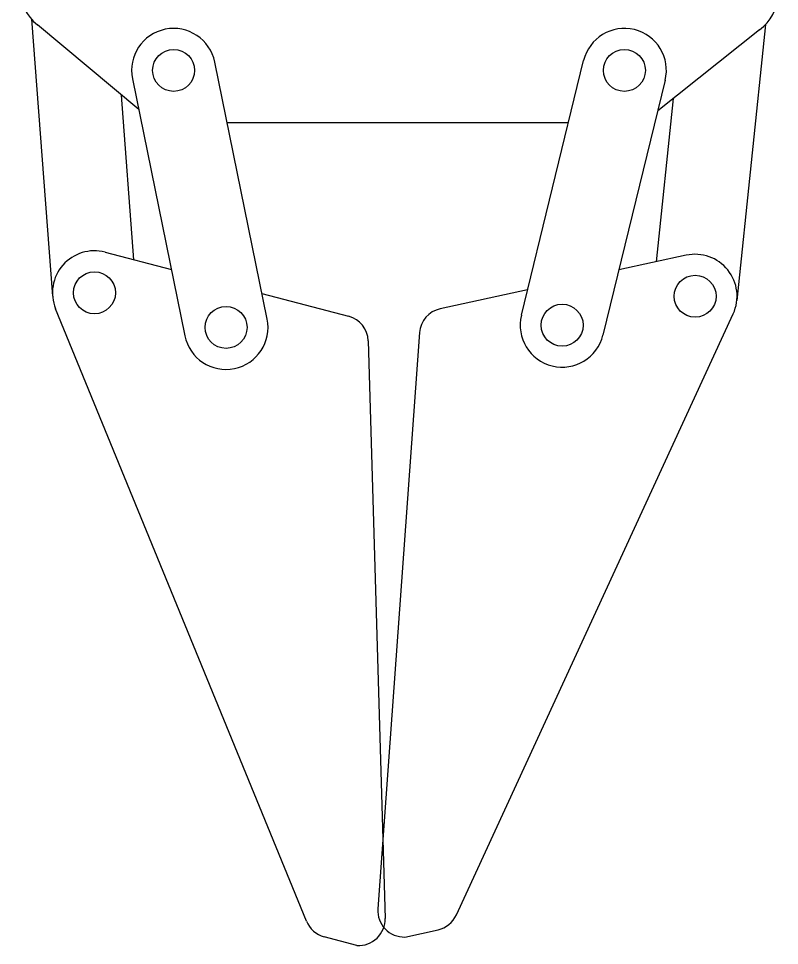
# Model space of a CAD drawing. Header units: millimetres. Extents: x -2889 to 8174, y 2447 to 8478.
# Drawn here: x 2743.78 to 2755.38, y 3429.59 to 3443.73 of the extents above; entities that cross this region are included whole.
import ezdxf

# ---------------------------------------------------------------- set-up
doc = ezdxf.new("R2010")
doc.units = ezdxf.units.MM

msp = doc.modelspace()

# ---------------------------------------------------------------- linework, layer by layer
at = {"color": 7, "linetype": 'Continuous', "lineweight": 25}
for p, q in [((2743.98, 3443.716), (2744.3, 3439.495)), ((2745.615, 3442.337), (2744.069, 3443.63)), ((2755.169, 3443.636), (2754.732, 3439.425)), ((2755.08, 3443.553), (2753.526, 3442.317)), ((2747.572, 3439.144), (2746.773, 3443.063)), ((2751.447, 3439.202), (2752.396, 3443.087)), ((2745.519, 3442.808), (2746.317, 3438.888)), ((2753.64, 3442.784), (2752.691, 3438.898)), ((2745.542, 3440.047), (2745.352, 3442.557)), ((2753.507, 3440.018), (2753.765, 3442.508)), ((2752.164, 3442.135), (2746.962, 3442.135)), ((2745.102, 3440.163), (2746.112, 3439.897)), ((2753.959, 3440.117), (2752.934, 3439.893)), ((2747.492, 3439.534), (2748.814, 3439.186)), ((2751.542, 3439.59), (2750.209, 3439.299)), ((2748.171, 3429.963), (2744.346, 3439.301)), ((2750.457, 3430.058), (2754.677, 3439.224)), ((2749.895, 3438.937), (2749.26, 3430.149)), ((2749.112, 3438.811), (2749.37, 3430.003)), ((2748.941, 3429.593), (2748.441, 3429.724)), ((2749.672, 3429.72), (2750.177, 3429.83))]:
    msp.add_line(p, q, dxfattribs=at)
for centre in [(2746.146, 3442.935), (2753.018, 3442.935), (2744.939, 3439.544), (2754.096, 3439.491), (2746.945, 3439.016), (2752.069, 3439.05)]:
    msp.add_circle(centre, 0.32, dxfattribs=at)
for centre, radius, start, end in [((2744.582, 3444.243), 0.8, 143.7934, 230.0937), ((2754.582, 3444.179), 0.8, 308.494, 35.6886), ((2746.146, 3442.935), 0.64, 11.5175, 191.5175), ((2753.018, 3442.935), 0.64, 346.2765, 166.2765), ((2744.939, 3439.544), 0.64, 75.2553, 202.273), ((2754.096, 3439.491), 0.64, 335.2774, 102.295), ((2748.712, 3438.799), 0.4, 1.6813, 75.2553), ((2750.294, 3438.908), 0.4, 102.295, 175.8691), ((2752.069, 3439.05), 0.64, 166.2765, 346.2765), ((2746.945, 3439.016), 0.64, 191.5175, 11.5175), ((2749.659, 3430.12), 0.4, 175.8691, 271.7438), ((2748.97, 3429.992), 0.4, 265.8065, 1.6813), ((2750.092, 3430.221), 0.4, 282.295, 335.8542), ((2748.543, 3430.111), 0.4, 201.6962, 255.2553)]:
    msp.add_arc(centre, radius, start, end, dxfattribs=at)

doc.saveas('drawing.dxf')
